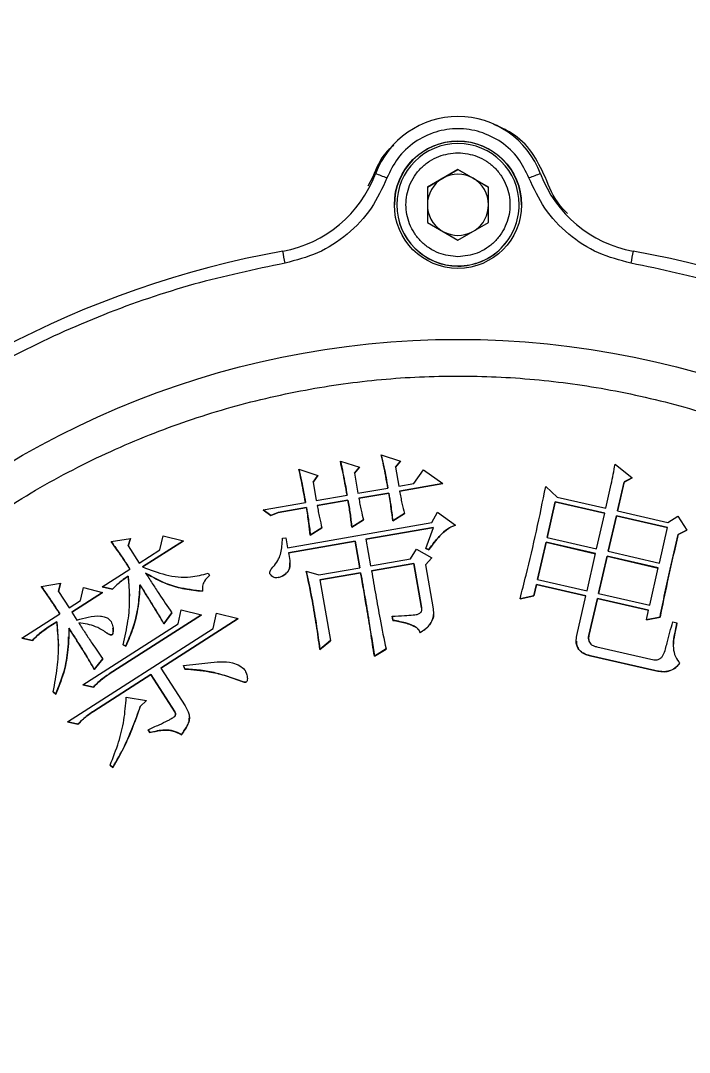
# Model space of a CAD drawing. Header units: millimetres. Extents: x 2642 to 4256, y 821 to 2003.
# Drawn here: x 3799.7 to 3854.3, y 1715.6 to 1799.9 of the extents above; entities that cross this region are included whole.
import ezdxf

# ---------------------------------------------------------------- set-up
doc = ezdxf.new("R2010")
doc.units = ezdxf.units.MM
doc.layers.add('5剖面线层', color=2, linetype='Continuous')

msp = doc.modelspace()

# ---------------------------------------------------------------- hatches: boundary and pattern name
at = {"layer": '5剖面线层'}
h = msp.add_hatch(dxfattribs=at)
h.set_pattern_fill('ANSI31', color=256, scale=0.5, angle=90)
h.set_pattern_definition([(135, (6315.0344, -2390.8635), (-1.122532, -1.122532), [])])
edge = h.paths.add_edge_path()
edge.add_ellipse((3736.457, 1847.564), major_axis=(-0.136, 701.893), ratio=0.0134611, start_angle=113.403806, end_angle=115.255842, ccw=False)
edge.add_arc((3731.06, 1250.811), 317.97, 90.58015, 91.86389)
edge.add_spline(control_points=[(3720.718, 1568.612), (3720.639, 1568.608), (3720.471, 1568.599), (3720.289, 1568.582), (3720.109, 1568.561), (3719.894, 1568.519), (3719.64, 1568.442), (3719.347, 1568.31), (3719.022, 1568.091), (3718.703, 1567.767), (3718.447, 1567.342), (3718.293, 1566.892), (3718.291, 1566.59), (3718.276, 1566.465)], knot_values=[0, 0, 0, 0, 0.143587, 0.304606, 0.433091, 0.511146, 0.56537, 0.622966, 0.690996, 0.767047, 0.850218, 0.937974, 1, 1, 1, 1], degree=3, periodic=0)
edge.add_line((3718.276, 1566.465), (3718.279, 1548.092))
edge.add_line((3718.279, 1548.092), (3727.97, 1548.092))
edge = h.paths.add_edge_path()
edge.add_spline(control_points=[(3774.214, 1566.425), (3774.214, 1566.564), (3774.228, 1566.702), (3774.282, 1566.971), (3774.322, 1567.102), (3774.428, 1567.357), (3774.493, 1567.479), (3774.645, 1567.706), (3774.733, 1567.813), (3774.929, 1568.008), (3775.035, 1568.095), (3775.262, 1568.247), (3775.385, 1568.313), (3775.639, 1568.418), (3775.77, 1568.458), (3776.039, 1568.511), (3776.178, 1568.525), (3776.315, 1568.525)], knot_values=[0, 0, 0, 0, 0.125, 0.125, 0.25, 0.25, 0.375, 0.375, 0.5, 0.5, 0.625, 0.625, 0.75, 0.75, 0.875, 0.875, 1, 1, 1, 1], degree=3, periodic=0)
edge.add_line((3776.315, 1568.525), (3798.37, 1568.529))
edge.add_line((3798.37, 1568.529), (3798.37, 1572.746))
edge.add_line((3798.37, 1572.746), (3795.712, 1572.728))
edge.add_line((3795.712, 1572.728), (3787.697, 1572.787))
edge.add_line((3787.697, 1572.787), (3787.418, 1586.376))
edge.add_line((3787.418, 1586.376), (3787.31, 1586.376))
edge.add_line((3787.31, 1586.376), (3786.785, 1586.9))
edge.add_line((3786.785, 1586.9), (3786.26, 1587.425))
edge.add_line((3786.26, 1587.425), (3778.118, 1587.424))
edge.add_line((3778.118, 1587.424), (3777.592, 1586.899))
edge.add_line((3777.592, 1586.899), (3777.067, 1586.374))
edge.add_line((3777.067, 1586.374), (3777.066, 1584.274))
edge.add_line((3777.066, 1584.274), (3767.265, 1584.272))
edge.add_line((3767.265, 1584.272), (3767.144, 1577.429))
edge.add_line((3767.144, 1577.429), (3767.023, 1570.586))
edge.add_arc((3765.262, 1570.52), 1.762, -54.66619, 2.16996, ccw=False)
edge.add_arc((3780.168, 945.497), 623.74, 91.275674, 91.732412)
edge.add_arc((3752.756, 1943.449), 374.595, 270.03216, 271.30865, ccw=False)
edge.add_line((3752.966, 1568.854), (3745.183, 1568.825))
edge.add_ellipse((3736.457, 1847.564), major_axis=(-0.136, 701.893), ratio=0.0134611, start_angle=244.74386, end_angle=246.601321, ccw=False)
edge.add_line((3745.06, 1548.092), (3759.994, 1548.092))
edge.add_line((3759.994, 1548.092), (3759.994, 1551.724))
edge.add_line((3759.994, 1551.724), (3772.101, 1551.724))
edge.add_spline(control_points=[(3772.101, 1551.724), (3772.248, 1551.726), (3772.387, 1551.74), (3772.656, 1551.793), (3772.787, 1551.833), (3773.041, 1551.938), (3773.164, 1552.004), (3773.392, 1552.156), (3773.498, 1552.243), (3773.694, 1552.439), (3773.781, 1552.545), (3773.933, 1552.772), (3773.999, 1552.895), (3774.104, 1553.149), (3774.144, 1553.28), (3774.198, 1553.549), (3774.212, 1553.687), (3774.212, 1553.826)], knot_values=[0, 0, 0, 0, 0.125, 0.125, 0.25, 0.25, 0.375, 0.375, 0.5, 0.5, 0.625, 0.625, 0.75, 0.75, 0.875, 0.875, 1, 1, 1, 1], degree=3, periodic=0)
edge.add_line((3774.212, 1553.826), (3774.214, 1566.555))
h.paths.add_polyline_path([(3899.919, 1584.835), (3893.713, 1584.835), (3893.712, 1586.374), (3893.187, 1586.899), (3892.662, 1587.424), (3884.519, 1587.425), (3883.994, 1586.9), (3883.359, 1586.266), (3883.083, 1572.787), (3872.409, 1572.709), (3872.409, 1569.059), (3878.43, 1569.088), (3899.919, 1569.088)])
edge = h.paths.add_edge_path()
edge.add_spline(control_points=[(3920.223, 1571.124), (3920.222, 1570.957), (3920.244, 1570.797), (3920.324, 1570.483), (3920.383, 1570.327), (3920.611, 1569.894), (3920.831, 1569.641), (3921.096, 1569.452)], knot_values=[0, 0, 0, 0, 0.25, 0.25, 0.5, 0.5, 1, 1, 1, 1], degree=3, periodic=0)
edge.add_spline(control_points=[(3921.096, 1569.452), (3921.232, 1569.354), (3921.354, 1569.243), (3921.471, 1569.108), (3921.479, 1569.098), (3921.487, 1569.088)], knot_values=[0, 0, 0, 0, 0.25, 0.25, 0.269528, 0.269528, 0.269528, 0.269528], degree=3, periodic=0)
edge.add_line((3921.487, 1569.088), (3913.551, 1569.088))
edge.add_line((3913.551, 1569.088), (3913.551, 1584.835))
edge.add_line((3913.551, 1584.835), (3919.979, 1584.835))
edge.add_line((3919.979, 1584.835), (3919.984, 1584.835))
edge.add_line((3919.984, 1584.835), (3920.223, 1571.124))
h.paths.add_polyline_path([(3926.002, 1566.988, 0.414214), (3923.902, 1569.088), (3913.716, 1569.088), (3913.735, 1552.291), (3913.735, 1548.092), (3917.228, 1548.092), (3921.973, 1548.092), (3924.002, 1548.092), (3926.002, 1548.092)])

# ---------------------------------------------------------------- linework, layer by layer
at = {"color": 7, "linetype": 'Continuous', "lineweight": 25}
for p, q in [((3835.435, 1787.763), (3832.935, 1786.32)), ((3834.185, 1787.035), (3835.435, 1787.757)), ((3837.935, 1786.32), (3835.435, 1787.763)), ((3835.435, 1787.757), (3835.435, 1787.763)), ((3835.435, 1787.757), (3836.685, 1787.035)), ((3828.465, 1787.145), (3828.067, 1786.38)), ((3832.935, 1786.313), (3834.185, 1787.035)), ((3836.685, 1787.035), (3837.935, 1786.313)), ((3832.935, 1786.32), (3832.935, 1783.433)), ((3837.935, 1783.433), (3837.935, 1786.32)), ((3830.435, 1784.875), (3830.435, 1784.864)), ((3840.435, 1784.863), (3840.435, 1784.875)), ((3832.935, 1783.433), (3835.435, 1781.99)), ((3835.435, 1781.99), (3837.935, 1783.433)), ((3825.82, 1763.929), (3827.381, 1763.43)), ((3829.169, 1764.445), (3830.725, 1763.944)), ((3830.725, 1763.944), (3830.322, 1763.454)), ((3830.323, 1763.452), (3830.725, 1763.942)), ((3830.725, 1763.944), (3830.725, 1763.942)), ((3822.429, 1763.269), (3823.988, 1762.768)), ((3827.381, 1763.43), (3826.975, 1762.94)), ((3826.975, 1762.94), (3827.261, 1761.306)), ((3826.976, 1762.938), (3827.381, 1763.428)), ((3827.381, 1763.43), (3827.381, 1763.428)), ((3830.322, 1763.454), (3830.597, 1761.889)), ((3831.822, 1762.103), (3832.608, 1763.222)), ((3832.608, 1763.222), (3834.206, 1762.097)), ((3848.281, 1763.674), (3849.66, 1762.58)), ((3823.988, 1762.768), (3823.595, 1762.21)), ((3823.595, 1762.21), (3823.857, 1760.713)), ((3823.596, 1762.209), (3823.988, 1762.766)), ((3823.988, 1762.768), (3823.988, 1762.766)), ((3830.597, 1761.889), (3831.822, 1762.103)), ((3834.206, 1762.097), (3830.666, 1761.481)), ((3830.666, 1761.479), (3834.206, 1762.095)), ((3834.206, 1762.097), (3834.206, 1762.095)), ((3849.01, 1762.231), (3848.471, 1759.87)), ((3848.471, 1759.87), (3849.01, 1762.229)), ((3849.66, 1762.58), (3849.01, 1762.231)), ((3849.01, 1762.229), (3849.66, 1762.578)), ((3849.01, 1762.231), (3849.01, 1762.229)), ((3849.66, 1762.58), (3849.66, 1762.578)), ((3827.261, 1761.306), (3829.711, 1761.735)), ((3829.78, 1761.327), (3827.33, 1760.898)), ((3827.33, 1760.896), (3829.78, 1761.325)), ((3829.78, 1761.327), (3829.78, 1761.325)), ((3842.609, 1761.851), (3843.549, 1760.998)), ((3819.501, 1759.953), (3822.974, 1760.559)), ((3823.857, 1760.713), (3826.377, 1761.152)), ((3826.446, 1760.744), (3823.927, 1760.305)), ((3823.927, 1760.302), (3826.446, 1760.742)), ((3826.446, 1760.744), (3826.446, 1760.742)), ((3843.39, 1760.61), (3842.725, 1757.71)), ((3842.725, 1757.71), (3843.39, 1760.608)), ((3847.436, 1759.683), (3843.39, 1760.61)), ((3843.39, 1760.61), (3843.39, 1760.608)), ((3843.39, 1760.608), (3847.435, 1759.681)), ((3843.549, 1760.998), (3847.528, 1760.086)), ((3820.141, 1759.503), (3819.501, 1759.953)), ((3819.501, 1759.953), (3819.501, 1759.951)), ((3819.501, 1759.951), (3820.141, 1759.501)), ((3820.729, 1759.745), (3820.141, 1759.503)), ((3820.141, 1759.501), (3820.729, 1759.743)), ((3823.043, 1760.151), (3820.729, 1759.745)), ((3820.729, 1759.743), (3823.043, 1760.148)), ((3820.729, 1759.745), (3820.729, 1759.743)), ((3823.043, 1760.151), (3823.043, 1760.148)), ((3831.054, 1759.652), (3830.106, 1759.067)), ((3830.106, 1759.064), (3831.054, 1759.65)), ((3831.054, 1759.652), (3831.054, 1759.65)), ((3833.286, 1758.92), (3833.769, 1759.778)), ((3833.769, 1759.778), (3835.22, 1758.697)), ((3846.77, 1756.783), (3847.436, 1759.683)), ((3848.471, 1759.87), (3852.585, 1758.93)), ((3820.141, 1759.503), (3820.141, 1759.501)), ((3821.512, 1756.865), (3833.286, 1758.92)), ((3827.71, 1759.141), (3826.757, 1758.553)), ((3826.757, 1758.551), (3827.71, 1759.139)), ((3827.71, 1759.141), (3827.71, 1759.139)), ((3830.106, 1759.067), (3830.106, 1759.064)), ((3848.378, 1759.467), (3847.713, 1756.567)), ((3847.713, 1756.567), (3848.378, 1759.465)), ((3852.56, 1758.512), (3848.378, 1759.467)), ((3848.378, 1759.467), (3848.378, 1759.465)), ((3848.378, 1759.465), (3852.559, 1758.51)), ((3852.585, 1758.93), (3853.412, 1759.449)), ((3853.412, 1759.449), (3854.142, 1758.288)), ((3824.317, 1758.476), (3823.367, 1757.89)), ((3823.367, 1757.888), (3824.317, 1758.474)), ((3823.367, 1757.89), (3823.367, 1757.888)), ((3824.317, 1758.476), (3824.317, 1758.474)), ((3826.757, 1758.553), (3826.757, 1758.551)), ((3833.428, 1758.525), (3827.913, 1757.561)), ((3827.913, 1757.559), (3833.427, 1758.522)), ((3832.814, 1756.806), (3833.428, 1758.525)), ((3851.894, 1755.612), (3852.56, 1758.512)), ((3854.142, 1758.288), (3853.425, 1757.954)), ((3853.425, 1757.952), (3854.142, 1758.286)), ((3853.425, 1757.954), (3853.425, 1757.952)), ((3854.142, 1758.288), (3854.142, 1758.286)), ((3807.101, 1757.365), (3808.666, 1757.624)), ((3808.666, 1757.624), (3808.483, 1757.01)), ((3808.484, 1757.01), (3808.666, 1757.622)), ((3808.666, 1757.624), (3808.666, 1757.622)), ((3812.991, 1757.426), (3809.66, 1755.294)), ((3809.66, 1755.292), (3812.991, 1757.424)), ((3811.072, 1756.692), (3811.326, 1757.84)), ((3811.326, 1757.84), (3812.991, 1757.426)), ((3812.991, 1757.426), (3812.991, 1757.424)), ((3821.099, 1757.633), (3821.371, 1757.682)), ((3821.371, 1757.682), (3821.512, 1756.865)), ((3827.029, 1757.407), (3821.584, 1756.457)), ((3821.584, 1756.455), (3827.029, 1757.405)), ((3827.41, 1755.229), (3827.029, 1757.407)), ((3827.029, 1757.407), (3827.029, 1757.405)), ((3827.029, 1757.405), (3827.409, 1755.229)), ((3827.913, 1757.561), (3828.293, 1755.383)), ((3842.633, 1757.305), (3841.939, 1754.271)), ((3841.939, 1754.271), (3842.633, 1757.302)), ((3846.678, 1756.377), (3842.633, 1757.305)), ((3842.633, 1757.305), (3842.633, 1757.302)), ((3842.633, 1757.302), (3846.677, 1756.375)), ((3842.725, 1757.71), (3846.77, 1756.783)), ((3808.483, 1757.01), (3809.38, 1755.608)), ((3809.38, 1755.608), (3811.072, 1756.692)), ((3831.56, 1755.954), (3832.056, 1756.742)), ((3832.056, 1756.742), (3833.299, 1756.049)), ((3833.045, 1756.704), (3832.814, 1756.806)), ((3832.814, 1756.806), (3832.814, 1756.804)), ((3832.814, 1756.804), (3833.045, 1756.701)), ((3833.045, 1756.704), (3833.045, 1756.701)), ((3845.984, 1753.344), (3846.678, 1756.377)), ((3847.713, 1756.567), (3851.894, 1755.612)), ((3821.702, 1755.635), (3821.702, 1755.637)), ((3828.293, 1755.383), (3831.56, 1755.954)), ((3831.838, 1755.581), (3828.365, 1754.975)), ((3828.365, 1754.973), (3831.838, 1755.579)), ((3832.467, 1751.975), (3831.838, 1755.581)), ((3831.838, 1755.581), (3831.838, 1755.579)), ((3831.838, 1755.579), (3832.467, 1751.973)), ((3833.299, 1756.049), (3832.767, 1755.463)), ((3832.767, 1755.463), (3833.397, 1751.857)), ((3832.768, 1755.461), (3833.299, 1756.047)), ((3833.299, 1756.049), (3833.299, 1756.047)), ((3847.621, 1756.162), (3846.927, 1753.128)), ((3846.927, 1753.128), (3847.621, 1756.159)), ((3851.802, 1755.206), (3847.621, 1756.162)), ((3847.621, 1756.162), (3847.621, 1756.159)), ((3847.621, 1756.159), (3851.802, 1755.204)), ((3806.341, 1753.666), (3808.619, 1755.122)), ((3808.491, 1754.547), (3808.491, 1754.545)), ((3808.491, 1754.545), (3808.578, 1752.912)), ((3815.017, 1754.771), (3815.13, 1754.596)), ((3823.038, 1754.96), (3824.073, 1754.646)), ((3823.038, 1754.96), (3823.038, 1754.957)), ((3824.073, 1754.646), (3827.41, 1755.229)), ((3827.481, 1754.821), (3824.145, 1754.238)), ((3824.145, 1754.236), (3827.481, 1754.819)), ((3827.481, 1754.821), (3827.481, 1754.819)), ((3851.109, 1752.173), (3851.802, 1755.206)), ((3801.376, 1753.705), (3802.938, 1753.961)), ((3802.938, 1753.961), (3802.791, 1753.291)), ((3802.792, 1753.291), (3802.938, 1753.959)), ((3802.938, 1753.961), (3802.938, 1753.959)), ((3807.201, 1753.476), (3806.341, 1753.666)), ((3806.341, 1753.666), (3806.341, 1753.664)), ((3809.441, 1753.838), (3809.441, 1753.836)), ((3824.145, 1754.238), (3825.011, 1749.27)), ((3841.847, 1753.868), (3841.628, 1752.923)), ((3841.628, 1752.921), (3841.847, 1753.866)), ((3845.892, 1752.941), (3841.847, 1753.868)), ((3841.847, 1753.868), (3841.847, 1753.866)), ((3841.847, 1753.866), (3845.891, 1752.939)), ((3841.939, 1754.271), (3845.984, 1753.344)), ((3802.791, 1753.291), (3803.652, 1751.945)), ((3806.387, 1753.204), (3803.875, 1751.596)), ((3803.876, 1751.594), (3806.387, 1753.202)), ((3804.587, 1752.544), (3804.818, 1753.599)), ((3804.818, 1753.599), (3806.387, 1753.204)), ((3806.341, 1753.664), (3807.201, 1753.474)), ((3806.387, 1753.204), (3806.387, 1753.202)), ((3807.201, 1753.474), (3807.201, 1753.476)), ((3841.628, 1752.923), (3840.508, 1752.681)), ((3840.508, 1752.679), (3841.628, 1752.921)), ((3841.628, 1752.923), (3841.628, 1752.921)), ((3845.15, 1749.704), (3845.892, 1752.941)), ((3846.927, 1753.128), (3851.109, 1752.173)), ((3803.652, 1751.945), (3804.587, 1752.544)), ((3840.508, 1752.681), (3840.508, 1752.679)), ((3846.835, 1752.725), (3846.139, 1749.689)), ((3846.139, 1749.687), (3846.835, 1752.723)), ((3851.016, 1751.769), (3846.835, 1752.725)), ((3846.835, 1752.725), (3846.835, 1752.723)), ((3846.835, 1752.723), (3851.016, 1751.767)), ((3799.796, 1749.479), (3802.892, 1751.46)), ((3803.875, 1751.596), (3804.286, 1750.954)), ((3814.473, 1751.375), (3806.937, 1746.554)), ((3806.937, 1746.552), (3814.473, 1751.373)), ((3812.051, 1751.555), (3811.401, 1750.643)), ((3811.401, 1750.641), (3812.051, 1751.553)), ((3812.051, 1751.555), (3812.051, 1751.553)), ((3812.554, 1750.643), (3812.808, 1751.794)), ((3812.808, 1751.794), (3814.473, 1751.375)), ((3814.473, 1751.375), (3814.473, 1751.373)), ((3815.436, 1750.26), (3815.706, 1751.506)), ((3815.706, 1751.506), (3817.47, 1751.069)), ((3830.122, 1750.932), (3830.063, 1751.274)), ((3830.063, 1751.274), (3830.063, 1751.272)), ((3830.063, 1751.272), (3830.122, 1750.93)), ((3832.467, 1751.973), (3832.467, 1751.975)), ((3833.443, 1751.414), (3833.443, 1751.417)), ((3850.831, 1750.96), (3851.016, 1751.769)), ((3851.951, 1751.197), (3850.831, 1750.96)), ((3850.831, 1750.958), (3851.951, 1751.195)), ((3851.951, 1751.197), (3851.951, 1751.195)), ((3802.648, 1750.81), (3801.946, 1750.363)), ((3801.946, 1750.361), (3802.648, 1750.808)), ((3801.946, 1750.363), (3801.946, 1750.361)), ((3802.648, 1750.81), (3802.648, 1750.808)), ((3802.648, 1750.808), (3802.778, 1748.827)), ((3804.782, 1745.673), (3812.554, 1750.643)), ((3817.47, 1751.069), (3811.16, 1747.032)), ((3811.16, 1747.03), (3817.47, 1751.067)), ((3811.401, 1750.643), (3811.401, 1750.641)), ((3817.47, 1751.069), (3817.47, 1751.067)), ((3830.122, 1750.932), (3830.122, 1750.93)), ((3850.831, 1750.96), (3850.831, 1750.958)), ((3852.999, 1750.817), (3853.335, 1750.739)), ((3800.657, 1749.292), (3799.796, 1749.479)), ((3799.796, 1749.479), (3799.796, 1749.477)), ((3799.796, 1749.477), (3800.657, 1749.29)), ((3803.516, 1742.637), (3815.436, 1750.26)), ((3803.633, 1749.586), (3803.633, 1749.589)), ((3806.5, 1750.065), (3806.5, 1750.063)), ((3807.189, 1749.762), (3807.189, 1749.765)), ((3807.251, 1750.277), (3807.251, 1750.279)), ((3832.333, 1749.918), (3832.333, 1749.916)), ((3846.139, 1749.689), (3846.139, 1749.687)), ((3800.657, 1749.292), (3800.657, 1749.29)), ((3808.285, 1748.819), (3808.059, 1748.92)), ((3808.059, 1748.92), (3808.059, 1748.917)), ((3808.059, 1748.917), (3808.285, 1748.817)), ((3808.285, 1748.819), (3808.285, 1748.817)), ((3825.011, 1749.27), (3824.153, 1748.561)), ((3824.153, 1748.559), (3825.011, 1749.268)), ((3825.011, 1749.27), (3825.011, 1749.268)), ((3845.094, 1749.226), (3845.094, 1749.224)), ((3846.778, 1748.764), (3851.432, 1747.698)), ((3806.403, 1747.777), (3805.712, 1746.926)), ((3805.712, 1746.924), (3806.403, 1747.774)), ((3806.403, 1747.777), (3806.403, 1747.774)), ((3824.153, 1748.561), (3824.153, 1748.559)), ((3829.552, 1748.59), (3828.599, 1748.002)), ((3828.599, 1747.999), (3829.552, 1748.588)), ((3828.599, 1748.002), (3828.599, 1747.999)), ((3829.552, 1748.59), (3829.552, 1748.588)), ((3851.517, 1746.828), (3846.257, 1748.032)), ((3846.257, 1748.032), (3846.257, 1748.03)), ((3846.257, 1748.03), (3851.517, 1746.826)), ((3805.712, 1746.926), (3805.712, 1746.924)), ((3811.16, 1747.032), (3813.14, 1743.934)), ((3813.099, 1746.957), (3813.009, 1747.229)), ((3813.009, 1747.229), (3813.009, 1747.227)), ((3813.009, 1747.227), (3813.099, 1746.955)), ((3813.099, 1746.957), (3813.099, 1746.955)), ((3810.34, 1746.508), (3805.666, 1743.518)), ((3805.666, 1743.516), (3810.34, 1746.506)), ((3806.937, 1746.552), (3806.937, 1746.554)), ((3812.282, 1743.469), (3810.34, 1746.508)), ((3810.34, 1746.508), (3810.34, 1746.506)), ((3810.34, 1746.506), (3812.282, 1743.467)), ((3818.205, 1746.305), (3818.205, 1746.307)), ((3851.517, 1746.828), (3851.517, 1746.826)), ((3805.645, 1745.483), (3804.782, 1745.673)), ((3804.782, 1745.673), (3804.782, 1745.671)), ((3804.782, 1745.671), (3805.645, 1745.481)), ((3805.645, 1745.483), (3805.645, 1745.481)), ((3817.565, 1746.023), (3817.565, 1746.025)), ((3818.141, 1745.899), (3818.141, 1745.897)), ((3802.555, 1744.908), (3802.347, 1745.103)), ((3802.347, 1745.103), (3802.347, 1745.101)), ((3802.347, 1745.101), (3802.555, 1744.905)), ((3802.555, 1744.908), (3802.555, 1744.905)), ((3808.321, 1744.643), (3809.973, 1744.381)), ((3809.973, 1744.381), (3809.464, 1743.89)), ((3809.464, 1743.888), (3809.973, 1744.379)), ((3809.464, 1743.89), (3809.464, 1743.888)), ((3809.973, 1744.381), (3809.973, 1744.379)), ((3805.666, 1743.518), (3805.666, 1743.516)), ((3812.282, 1743.469), (3812.282, 1743.467)), ((3813.485, 1743.004), (3813.485, 1743.006)), ((3804.374, 1742.447), (3803.516, 1742.637)), ((3803.516, 1742.637), (3803.516, 1742.635)), ((3803.516, 1742.635), (3804.374, 1742.445)), ((3804.374, 1742.447), (3804.374, 1742.445)), ((3810.25, 1741.759), (3810.101, 1741.992)), ((3810.101, 1741.992), (3810.101, 1741.99)), ((3810.101, 1741.99), (3810.25, 1741.756)), ((3810.25, 1741.759), (3810.25, 1741.756)), ((3812.824, 1741.592), (3812.824, 1741.594)), ((3807.214, 1738.913), (3807.006, 1739.108)), ((3807.006, 1739.108), (3807.006, 1739.106)), ((3807.006, 1739.106), (3807.214, 1738.911)), ((3807.214, 1738.911), (3807.214, 1738.913))]:
    msp.add_line(p, q, dxfattribs=at)
for centre, radius in [((3835.435, 1784.881), 5.2), ((3835.435, 1702.381), 71.5)]:
    msp.add_circle(centre, radius, dxfattribs=at)
for centre, radius, start, end in [((3835.435, 1784.878), 7.2, 20.5868, 159.4132), ((3835.435, 1784.863), 5.2, 0.00011, 179.99974), ((3835.435, 1784.875), 5, 359.99994, 179.99975), ((3819.333, 1790.926), 10, 280.30605, 339.41322), ((3785.593, 1670.531), 124.573, 69.2983, 69.75789), ((3885.276, 1670.53), 124.574, 110.24211, 110.7017), ((3851.536, 1790.926), 10, 200.58678, 259.69395), ((3835.435, 1784.87), 2.5, 119.9996, 179.99966), ((3835.435, 1784.87), 2.5, 59.99975, 119.99962), ((3835.435, 1784.87), 2.5, 359.99971, 59.99978), ((3835.435, 1784.875), 5, 179.99991, 269.99976), ((3835.435, 1784.864), 5, 179.99991, 269.99976), ((3835.435, 1784.87), 2.5, 179.99971, 236.17979), ((3835.435, 1784.875), 5, 269.99962, 359.99978), ((3835.435, 1784.864), 5, 269.99962, 359.99978), ((3835.435, 1784.87), 2.5, 303.81959, 359.99967), ((3835.435, 1784.87), 2.5, 243.81973, 296.17964), ((3835.435, 1702.379), 80, 100.30604, 169.69383), ((3183.15, 1664.318), 648.57, 10.284007, 10.372163), ((4487.738, 1664.315), 648.589, 169.627839, 169.715992), ((3835.435, 1702.379), 80, 10.30617, 79.69396)]:
    msp.add_arc(centre, radius, start, end, dxfattribs=at)
for points, knots in [([(3841.239, 1787.061), (3840.974, 1787.614), (3840.433, 1788.748), (3839.015, 1790.057), (3837.299, 1790.895), (3835.435, 1791.171), (3833.57, 1790.895), (3831.854, 1790.057), (3830.436, 1788.748), (3829.895, 1787.614), (3829.631, 1787.061)], [0, 0, 0, 0, 0.122089, 0.25, 0.377911, 0.5, 0.622089, 0.75, 0.877911, 1, 1, 1, 1]), ([(3842.56, 1787.145), (3842.233, 1787.835), (3841.58, 1789.215), (3840.062, 1790.707), (3838.866, 1791.222), (3838.372, 1791.435)], [0, 0, 0, 0, 0.369702, 0.739405, 1, 1, 1, 1]), ([(3830.181, 1789.738), (3829.965, 1789.548), (3829.175, 1788.851), (3828.764, 1787.863), (3828.465, 1787.145)], [0, 0, 0, 0, 0.272938, 1, 1, 1, 1]), ([(3835.435, 1780.626), (3834.9, 1780.683), (3834.078, 1780.77), (3833.088, 1781.3), (3832.408, 1781.849), (3831.856, 1782.53), (3831.343, 1783.519), (3831.082, 1784.876), (3831.343, 1786.233), (3831.856, 1787.223), (3832.408, 1787.904), (3833.088, 1788.452), (3834.078, 1788.982), (3834.9, 1789.07), (3835.435, 1789.126)], [0, 0, 0, 0, 0.119728, 0.18418, 0.25, 0.31582, 0.380272, 0.5, 0.619728, 0.68418, 0.75, 0.81582, 0.880272, 1, 1, 1, 1]), ([(3835.435, 1789.126), (3835.969, 1789.07), (3836.792, 1788.982), (3837.781, 1788.452), (3838.461, 1787.904), (3839.013, 1787.223), (3839.527, 1786.233), (3839.787, 1784.876), (3839.527, 1783.519), (3839.013, 1782.53), (3838.461, 1781.849), (3837.781, 1781.3), (3836.792, 1780.77), (3835.969, 1780.683), (3835.435, 1780.626)], [0, 0, 0, 0, 0.119728, 0.18418, 0.25, 0.31582, 0.380272, 0.5, 0.619728, 0.68418, 0.75, 0.81582, 0.880272, 1, 1, 1, 1]), ([(3829.631, 1787.061), (3829.24, 1786.214), (3828.444, 1784.491), (3826.454, 1782.399), (3824.041, 1780.815), (3822.204, 1780.34), (3821.301, 1780.106)], [0, 0, 0, 0, 0.245796, 0.5, 0.754204, 1, 1, 1, 1]), ([(3849.568, 1780.106), (3848.665, 1780.34), (3846.828, 1780.815), (3844.415, 1782.399), (3842.425, 1784.491), (3841.63, 1786.214), (3841.239, 1787.061)], [0, 0, 0, 0, 0.245796, 0.5, 0.754204, 1, 1, 1, 1]), ([(3844.382, 1784.156), (3844.163, 1784.381), (3843.34, 1785.226), (3842.89, 1786.332), (3842.56, 1787.145)], [0, 0, 0, 0, 0.265546, 1, 1, 1, 1]), ([(3821.301, 1780.106), (3818.805, 1779.58), (3813.768, 1778.517), (3806.391, 1775.979), (3799.149, 1772.709), (3792.17, 1768.647), (3785.567, 1763.835), (3779.473, 1758.343), (3773.98, 1752.249), (3769.169, 1745.646), (3765.106, 1738.667), (3761.837, 1731.425), (3759.298, 1724.048), (3758.236, 1719.01), (3757.709, 1716.514)], [0, 0, 0, 0, 0.079959, 0.161371, 0.244142, 0.328893, 0.414217, 0.5, 0.585778, 0.671102, 0.755858, 0.838624, 0.920039, 1, 1, 1, 1]), ([(3913.16, 1716.514), (3912.634, 1719.01), (3911.571, 1724.048), (3909.033, 1731.425), (3905.763, 1738.667), (3901.701, 1745.646), (3896.889, 1752.249), (3891.397, 1758.342), (3885.303, 1763.835), (3878.7, 1768.647), (3871.721, 1772.709), (3864.479, 1775.978), (3857.102, 1778.517), (3852.064, 1779.58), (3849.568, 1780.106)], [0, 0, 0, 0, 0.079959, 0.161371, 0.244142, 0.328893, 0.414217, 0.5, 0.585778, 0.671102, 0.755858, 0.838624, 0.920039, 1, 1, 1, 1]), ([(3766.935, 1702.387), (3766.99, 1704.476), (3767.099, 1708.654), (3768.009, 1714.993), (3769.495, 1721.346), (3771.669, 1727.711), (3774.5, 1733.935), (3778.014, 1739.957), (3782.168, 1745.649), (3786.911, 1750.91), (3792.173, 1755.654), (3797.865, 1759.808), (3803.887, 1763.322), (3810.11, 1766.153), (3816.476, 1768.325), (3822.828, 1769.82), (3829.167, 1770.697), (3835.434, 1770.982), (3841.702, 1770.697), (3848.04, 1769.82), (3854.393, 1768.325), (3860.759, 1766.153), (3866.982, 1763.322), (3873.005, 1759.808), (3878.696, 1755.654), (3883.958, 1750.91), (3888.701, 1745.649), (3892.855, 1739.957), (3896.369, 1733.935), (3899.2, 1727.711), (3901.374, 1721.346), (3902.86, 1714.993), (3903.77, 1708.655), (3903.88, 1704.476), (3903.935, 1702.387)], [0, 0, 0, 0, 0.0291236, 0.0582485, 0.08912, 0.1199941, 0.1519015, 0.1843128, 0.2170688, 0.25, 0.2829312, 0.3156872, 0.3480985, 0.3800059, 0.4108775, 0.4417515, 0.4708745, 0.5, 0.529123, 0.5582485, 0.58912, 0.6199941, 0.6519015, 0.6843128, 0.7170688, 0.75, 0.7829312, 0.8156872, 0.8480985, 0.8800059, 0.9108775, 0.9417515, 0.9708751, 1, 1, 1, 1]), ([(3826.377, 1761.152), (3826.319, 1761.48), (3826.207, 1762.109), (3826.022, 1763.035), (3825.887, 1763.631), (3825.82, 1763.929)], [0, 0, 0, 0, 0.353076, 0.676475, 1, 1, 1, 1]), ([(3825.82, 1763.927), (3825.893, 1763.601), (3826.034, 1762.978), (3826.217, 1762.052), (3826.324, 1761.451), (3826.377, 1761.15)], [0, 0, 0, 0, 0.353086, 0.676497, 1, 1, 1, 1]), ([(3829.711, 1761.735), (3829.652, 1762.063), (3829.542, 1762.681), (3829.362, 1763.585), (3829.233, 1764.158), (3829.169, 1764.445)], [0, 0, 0, 0, 0.361832, 0.680859, 1, 1, 1, 1]), ([(3829.169, 1764.443), (3829.242, 1764.118), (3829.379, 1763.505), (3829.556, 1762.601), (3829.659, 1762.023), (3829.711, 1761.733)], [0, 0, 0, 0, 0.361838, 0.680876, 1, 1, 1, 1]), ([(3822.974, 1760.559), (3822.915, 1760.887), (3822.805, 1761.505), (3822.626, 1762.409), (3822.495, 1762.982), (3822.429, 1763.269)], [0, 0, 0, 0, 0.361759, 0.680808, 1, 1, 1, 1]), ([(3822.429, 1763.267), (3822.503, 1762.941), (3822.642, 1762.33), (3822.819, 1761.425), (3822.922, 1760.846), (3822.974, 1760.557)], [0, 0, 0, 0, 0.361772, 0.680844, 1, 1, 1, 1]), ([(3847.528, 1760.086), (3847.602, 1760.411), (3847.75, 1761.061), (3848.003, 1762.257), (3848.174, 1763.129), (3848.281, 1763.674)], [0, 0, 0, 0, 0.2727442, 0.5454921, 1, 1, 1, 1]), ([(3830.106, 1759.067), (3830.066, 1759.398), (3830.001, 1759.941), (3829.886, 1760.694), (3829.816, 1761.116), (3829.78, 1761.327)], [0, 0, 0, 0, 0.437841, 0.718884, 1, 1, 1, 1]), ([(3829.78, 1761.325), (3829.835, 1760.996), (3829.926, 1760.456), (3830.029, 1759.702), (3830.081, 1759.277), (3830.106, 1759.064)], [0, 0, 0, 0, 0.43784, 0.718882, 1, 1, 1, 1]), ([(3830.666, 1761.481), (3830.696, 1761.317), (3830.754, 1760.989), (3830.877, 1760.377), (3830.985, 1759.934), (3831.054, 1759.652)], [0, 0, 0, 0, 0.267397, 0.53481, 1, 1, 1, 1]), ([(3840.508, 1752.681), (3840.673, 1753.327), (3841.144, 1755.169), (3841.865, 1758.222), (3842.361, 1760.641), (3842.609, 1761.851)], [0, 0, 0, 0, 0.212581, 0.606192, 1, 1, 1, 1]), ([(3826.757, 1758.553), (3826.714, 1758.919), (3826.649, 1759.469), (3826.537, 1760.198), (3826.477, 1760.562), (3826.446, 1760.744)], [0, 0, 0, 0, 0.499817, 0.749886, 1, 1, 1, 1]), ([(3826.446, 1760.742), (3826.507, 1760.378), (3826.597, 1759.832), (3826.692, 1759.1), (3826.735, 1758.734), (3826.757, 1758.551)], [0, 0, 0, 0, 0.499817, 0.749886, 1, 1, 1, 1]), ([(3827.33, 1760.898), (3827.36, 1760.734), (3827.421, 1760.406), (3827.538, 1759.818), (3827.644, 1759.399), (3827.71, 1759.141)], [0, 0, 0, 0, 0.278089, 0.556193, 1, 1, 1, 1]), ([(3823.367, 1757.89), (3823.329, 1758.222), (3823.268, 1758.765), (3823.152, 1759.518), (3823.08, 1759.94), (3823.043, 1760.151)], [0, 0, 0, 0, 0.437947, 0.718933, 1, 1, 1, 1]), ([(3823.043, 1760.148), (3823.099, 1759.82), (3823.19, 1759.28), (3823.3, 1758.527), (3823.344, 1758.101), (3823.367, 1757.888)], [0, 0, 0, 0, 0.437874, 0.718843, 1, 1, 1, 1]), ([(3823.927, 1760.305), (3823.957, 1760.141), (3824.018, 1759.813), (3824.141, 1759.202), (3824.249, 1758.758), (3824.317, 1758.476)], [0, 0, 0, 0, 0.267337, 0.534687, 1, 1, 1, 1]), ([(3835.22, 1758.697), (3835.003, 1758.606), (3834.528, 1758.407), (3833.796, 1757.703), (3833.337, 1757.093), (3833.045, 1756.704)], [0, 0, 0, 0, 0.234297, 0.511813, 1, 1, 1, 1]), ([(3833.045, 1756.701), (3833.242, 1756.971), (3833.63, 1757.501), (3834.278, 1758.187), (3834.838, 1758.578), (3835.167, 1758.678), (3835.22, 1758.695)], [0, 0, 0, 0, 0.333791, 0.656332, 0.944524, 1, 1, 1, 1]), ([(3853.425, 1757.954), (3853.277, 1757.304), (3852.98, 1756.005), (3852.471, 1753.756), (3852.145, 1752.15), (3851.951, 1751.197)], [0, 0, 0, 0, 0.289148, 0.578294, 1, 1, 1, 1]), ([(3851.951, 1751.195), (3852.082, 1751.848), (3852.344, 1753.156), (3852.845, 1755.407), (3853.209, 1757.004), (3853.425, 1757.952)], [0, 0, 0, 0, 0.289249, 0.578393, 1, 1, 1, 1]), ([(3808.619, 1755.122), (3808.437, 1755.402), (3808.1, 1755.919), (3807.588, 1756.663), (3807.263, 1757.131), (3807.101, 1757.365)], [0, 0, 0, 0, 0.369297, 0.684635, 1, 1, 1, 1]), ([(3807.101, 1757.363), (3807.291, 1757.089), (3807.643, 1756.581), (3808.153, 1755.836), (3808.464, 1755.359), (3808.619, 1755.12)], [0, 0, 0, 0, 0.3693, 0.684618, 1, 1, 1, 1]), ([(3820.431, 1755.414), (3820.558, 1755.585), (3820.9, 1756.045), (3821.046, 1756.845), (3821.084, 1757.417), (3821.099, 1757.633)], [0, 0, 0, 0, 0.268239, 0.722981, 1, 1, 1, 1]), ([(3821.584, 1756.457), (3821.626, 1756.245), (3821.711, 1755.819), (3821.715, 1755.293), (3821.572, 1754.934), (3821.311, 1754.694), (3821.039, 1754.499), (3820.801, 1754.433), (3820.747, 1754.418)], [0, 0, 0, 0, 0.257526, 0.517626, 0.611553, 0.706057, 0.933936, 1, 1, 1, 1]), ([(3820.051, 1754.788), (3820.055, 1754.84), (3820.067, 1755.001), (3820.237, 1755.203), (3820.37, 1755.348), (3820.431, 1755.414)], [0, 0, 0, 0, 0.206018, 0.636041, 1, 1, 1, 1]), ([(3820.747, 1754.416), (3820.872, 1754.464), (3821.119, 1754.559), (3821.404, 1754.762), (3821.604, 1754.986), (3821.699, 1755.28), (3821.694, 1755.499), (3821.691, 1755.635)], [0, 0, 0, 0, 0.236926, 0.466697, 0.61348, 0.760083, 1, 1, 1, 1]), ([(3808.491, 1754.547), (3808.352, 1754.454), (3808.075, 1754.269), (3807.634, 1753.922), (3807.359, 1753.639), (3807.201, 1753.476)], [0, 0, 0, 0, 0.297538, 0.595282, 1, 1, 1, 1]), ([(3807.201, 1753.474), (3807.317, 1753.595), (3807.547, 1753.836), (3807.977, 1754.198), (3808.303, 1754.418), (3808.491, 1754.545)], [0, 0, 0, 0, 0.297563, 0.595363, 1, 1, 1, 1]), ([(3808.059, 1748.92), (3808.211, 1749.57), (3808.502, 1750.812), (3808.65, 1752.709), (3808.544, 1753.931), (3808.491, 1754.547)], [0, 0, 0, 0, 0.352766, 0.673509, 1, 1, 1, 1]), ([(3809.66, 1755.294), (3810.284, 1755.054), (3811.536, 1754.571), (3813.406, 1754.354), (3814.539, 1754.647), (3815.017, 1754.771)], [0, 0, 0, 0, 0.365081, 0.731832, 1, 1, 1, 1]), ([(3814.55, 1753.317), (3813.884, 1753.391), (3812.74, 1753.518), (3811.175, 1754.055), (3810.331, 1754.544), (3809.904, 1754.791)], [0, 0, 0, 0, 0.407022, 0.699492, 1, 1, 1, 1]), ([(3809.904, 1754.791), (3810.083, 1754.51), (3810.441, 1753.948), (3811.146, 1752.862), (3811.693, 1752.071), (3812.051, 1751.555)], [0, 0, 0, 0, 0.257454, 0.514908, 1, 1, 1, 1]), ([(3809.904, 1754.789), (3810.488, 1754.459), (3811.494, 1753.891), (3813.093, 1753.466), (3814.061, 1753.365), (3814.55, 1753.315)], [0, 0, 0, 0, 0.407493, 0.700455, 1, 1, 1, 1]), ([(3815.13, 1754.596), (3814.972, 1754.452), (3814.706, 1754.209), (3814.535, 1753.731), (3814.545, 1753.451), (3814.55, 1753.317)], [0, 0, 0, 0, 0.431037, 0.72606, 1, 1, 1, 1]), ([(3820.747, 1754.418), (3820.666, 1754.41), (3820.516, 1754.396), (3820.306, 1754.477), (3820.166, 1754.595), (3820.074, 1754.701), (3820.056, 1754.767), (3820.051, 1754.788)], [0, 0, 0, 0, 0.281585, 0.522569, 0.762523, 0.925805, 1, 1, 1, 1]), ([(3824.153, 1748.561), (3824.06, 1749.222), (3823.874, 1750.542), (3823.516, 1752.678), (3823.209, 1754.145), (3823.038, 1754.96)], [0, 0, 0, 0, 0.307881, 0.615778, 1, 1, 1, 1]), ([(3823.038, 1754.957), (3823.176, 1754.305), (3823.453, 1753.001), (3823.825, 1750.867), (3824.036, 1749.383), (3824.153, 1748.559)], [0, 0, 0, 0, 0.307881, 0.61578, 1, 1, 1, 1]), ([(3828.599, 1748.002), (3828.501, 1748.661), (3828.307, 1749.98), (3827.924, 1752.252), (3827.646, 1753.865), (3827.481, 1754.821)], [0, 0, 0, 0, 0.289421, 0.578839, 1, 1, 1, 1]), ([(3827.481, 1754.819), (3827.595, 1754.162), (3827.822, 1752.848), (3828.211, 1750.577), (3828.454, 1748.959), (3828.599, 1747.999)], [0, 0, 0, 0, 0.289416, 0.578835, 1, 1, 1, 1]), ([(3828.365, 1754.975), (3828.481, 1754.318), (3828.712, 1753.005), (3829.09, 1750.873), (3829.387, 1749.405), (3829.552, 1748.59)], [0, 0, 0, 0, 0.3079389, 0.6158743, 1, 1, 1, 1]), ([(3802.892, 1751.46), (3802.71, 1751.739), (3802.374, 1752.258), (3801.867, 1753.005), (3801.54, 1753.471), (3801.376, 1753.705)], [0, 0, 0, 0, 0.369183, 0.684555, 1, 1, 1, 1]), ([(3801.376, 1753.702), (3801.568, 1753.43), (3801.923, 1752.924), (3802.427, 1752.174), (3802.737, 1751.697), (3802.892, 1751.458)], [0, 0, 0, 0, 0.369183, 0.684554, 1, 1, 1, 1]), ([(3809.441, 1753.838), (3809.401, 1753.171), (3809.328, 1751.978), (3808.919, 1750.287), (3808.498, 1749.312), (3808.285, 1748.819)], [0, 0, 0, 0, 0.386257, 0.690164, 1, 1, 1, 1]), ([(3808.285, 1748.817), (3808.545, 1749.435), (3809.008, 1750.538), (3809.356, 1752.242), (3809.413, 1753.302), (3809.441, 1753.836)], [0, 0, 0, 0, 0.386701, 0.69077, 1, 1, 1, 1]), ([(3811.401, 1750.643), (3811.231, 1750.929), (3810.89, 1751.502), (3810.242, 1752.571), (3809.753, 1753.346), (3809.441, 1753.838)], [0, 0, 0, 0, 0.266774, 0.533551, 1, 1, 1, 1]), ([(3809.441, 1753.836), (3809.619, 1753.554), (3809.976, 1752.991), (3810.635, 1751.929), (3811.103, 1751.142), (3811.401, 1750.641)], [0, 0, 0, 0, 0.266774, 0.533551, 1, 1, 1, 1]), ([(3804.286, 1750.954), (3804.596, 1751.036), (3805.224, 1751.202), (3806.019, 1751.334), (3806.578, 1751.216), (3806.89, 1751.076), (3807.015, 1750.919), (3807.076, 1750.843)], [0, 0, 0, 0, 0.325958, 0.662347, 0.799326, 0.902609, 1, 1, 1, 1]), ([(3830.063, 1751.274), (3830.396, 1751.286), (3830.969, 1751.306), (3831.624, 1751.355), (3832.028, 1751.4), (3832.235, 1751.453), (3832.377, 1751.554), (3832.455, 1751.669), (3832.486, 1751.816), (3832.474, 1751.92), (3832.467, 1751.975)], [0, 0, 0, 0, 0.358025, 0.615683, 0.704922, 0.795041, 0.841826, 0.888488, 0.9407, 1, 1, 1, 1]), ([(3833.397, 1751.857), (3833.423, 1751.689), (3833.475, 1751.36), (3833.334, 1750.872), (3832.975, 1750.348), (3832.586, 1750.087), (3832.333, 1749.918)], [0, 0, 0, 0, 0.211302, 0.416468, 0.621501, 1, 1, 1, 1]), ([(3832.333, 1749.916), (3832.614, 1750.107), (3833.032, 1750.392), (3833.38, 1750.96), (3833.417, 1751.27), (3833.434, 1751.416)], [0, 0, 0, 0, 0.5209646, 0.773813, 1, 1, 1, 1]), ([(3801.946, 1750.363), (3801.808, 1750.27), (3801.531, 1750.085), (3801.091, 1749.736), (3800.816, 1749.454), (3800.657, 1749.292)], [0, 0, 0, 0, 0.297582, 0.595326, 1, 1, 1, 1]), ([(3800.657, 1749.29), (3800.772, 1749.41), (3801.003, 1749.652), (3801.433, 1750.012), (3801.759, 1750.233), (3801.946, 1750.361)], [0, 0, 0, 0, 0.297614, 0.595386, 1, 1, 1, 1]), ([(3802.347, 1745.103), (3802.478, 1745.758), (3802.73, 1747.021), (3802.822, 1748.942), (3802.706, 1750.184), (3802.648, 1750.81)], [0, 0, 0, 0, 0.348691, 0.672019, 1, 1, 1, 1]), ([(3806.5, 1750.065), (3806.277, 1750.19), (3805.848, 1750.429), (3805.141, 1750.626), (3804.672, 1750.689), (3804.435, 1750.72)], [0, 0, 0, 0, 0.350612, 0.672174, 1, 1, 1, 1]), ([(3804.435, 1750.72), (3804.616, 1750.44), (3804.978, 1749.88), (3805.629, 1748.896), (3806.111, 1748.199), (3806.403, 1747.777)], [0, 0, 0, 0, 0.282431, 0.564866, 1, 1, 1, 1]), ([(3807.076, 1750.843), (3807.143, 1750.702), (3807.252, 1750.474), (3807.259, 1750.15), (3807.236, 1749.957), (3807.233, 1749.828), (3807.201, 1749.782), (3807.189, 1749.765)], [0, 0, 0, 0, 0.414992, 0.667292, 0.851809, 0.943552, 1, 1, 1, 1]), ([(3832.333, 1749.918), (3832.302, 1750.004), (3832.238, 1750.178), (3831.88, 1750.464), (3831.173, 1750.744), (3830.518, 1750.861), (3830.122, 1750.932)], [0, 0, 0, 0, 0.10724, 0.21472, 0.525104, 1, 1, 1, 1]), ([(3830.122, 1750.93), (3830.45, 1750.871), (3831.108, 1750.752), (3831.839, 1750.502), (3832.245, 1750.166), (3832.304, 1749.997), (3832.333, 1749.916)], [0, 0, 0, 0, 0.394561, 0.792656, 0.89916, 1, 1, 1, 1]), ([(3851.432, 1747.698), (3851.523, 1747.694), (3851.687, 1747.685), (3851.915, 1747.764), (3852.094, 1747.908), (3852.353, 1748.335), (3852.568, 1749.345), (3852.831, 1750.244), (3852.999, 1750.817)], [0, 0, 0, 0, 0.07162, 0.129699, 0.187858, 0.251244, 0.523134, 1, 1, 1, 1]), ([(3853.056, 1748.856), (3853.05, 1748.9), (3853.006, 1749.237), (3853.164, 1749.87), (3853.278, 1750.447), (3853.335, 1750.737)], [0, 0, 0, 0, 0.069702, 0.532959, 1, 1, 1, 1]), ([(3853.335, 1750.739), (3853.266, 1750.414), (3853.132, 1749.787), (3852.996, 1748.918), (3853.101, 1748.135), (3853.359, 1747.675), (3853.537, 1747.458), (3853.567, 1747.421)], [0, 0, 0, 0, 0.2884014, 0.5546776, 0.7569491, 0.9590558, 1, 1, 1, 1]), ([(3803.639, 1750.291), (3803.622, 1749.623), (3803.591, 1748.373), (3803.232, 1746.55), (3802.782, 1745.459), (3802.555, 1744.908)], [0, 0, 0, 0, 0.361932, 0.677077, 1, 1, 1, 1]), ([(3802.555, 1744.905), (3802.806, 1745.527), (3803.275, 1746.689), (3803.57, 1748.286), (3803.596, 1749.228), (3803.606, 1749.588)], [0, 0, 0, 0, 0.415089, 0.776689, 1, 1, 1, 1]), ([(3805.712, 1746.926), (3805.546, 1747.216), (3805.214, 1747.794), (3804.515, 1748.911), (3803.988, 1749.742), (3803.639, 1750.291)], [0, 0, 0, 0, 0.25307, 0.506097, 1, 1, 1, 1]), ([(3803.639, 1750.289), (3803.818, 1750.008), (3804.177, 1749.446), (3804.881, 1748.332), (3805.381, 1747.485), (3805.712, 1746.924)], [0, 0, 0, 0, 0.253024, 0.506045, 1, 1, 1, 1]), ([(3807.189, 1749.765), (3807.169, 1749.755), (3807.129, 1749.736), (3807.034, 1749.744), (3806.886, 1749.793), (3806.699, 1749.908), (3806.567, 1750.012), (3806.5, 1750.065)], [0, 0, 0, 0, 0.082107, 0.164925, 0.356677, 0.675002, 1, 1, 1, 1]), ([(3806.5, 1750.063), (3806.56, 1750.016), (3806.686, 1749.916), (3806.856, 1749.809), (3807.004, 1749.75), (3807.108, 1749.727), (3807.166, 1749.752), (3807.189, 1749.762)], [0, 0, 0, 0, 0.291839, 0.61532, 0.761132, 0.908025, 1, 1, 1, 1]), ([(3807.189, 1749.762), (3807.201, 1749.782), (3807.253, 1749.865), (3807.25, 1750.05), (3807.239, 1750.2), (3807.234, 1750.276)], [0, 0, 0, 0, 0.128729, 0.560423, 1, 1, 1, 1]), ([(3846.257, 1748.032), (3846.061, 1748.087), (3845.738, 1748.178), (3845.358, 1748.465), (3845.149, 1748.796), (3845.069, 1749.228), (3845.119, 1749.524), (3845.15, 1749.704)], [0, 0, 0, 0, 0.2631806, 0.4361155, 0.6100885, 0.7625762, 1, 1, 1, 1]), ([(3846.139, 1749.689), (3846.12, 1749.568), (3846.091, 1749.381), (3846.17, 1749.134), (3846.312, 1748.957), (3846.526, 1748.832), (3846.696, 1748.786), (3846.778, 1748.764)], [0, 0, 0, 0, 0.281112, 0.435046, 0.589209, 0.801324, 1, 1, 1, 1]), ([(3846.133, 1749.302), (3846.122, 1749.349), (3846.093, 1749.476), (3846.121, 1749.605), (3846.139, 1749.687)], [0, 0, 0, 0, 0.368062, 1, 1, 1, 1]), ([(3845.13, 1749.222), (3845.121, 1749.14), (3845.099, 1748.941), (3845.234, 1748.64), (3845.488, 1748.342), (3845.85, 1748.14), (3846.128, 1748.065), (3846.257, 1748.03)], [0, 0, 0, 0, 0.134689, 0.32911, 0.523195, 0.778594, 1, 1, 1, 1]), ([(3813.009, 1747.229), (3813.67, 1747.313), (3814.668, 1747.439), (3816, 1747.579), (3816.897, 1747.519), (3817.569, 1747.261), (3817.902, 1747.005), (3818.021, 1746.849), (3818.041, 1746.824)], [0, 0, 0, 0, 0.381103, 0.574669, 0.765651, 0.888057, 0.981539, 1, 1, 1, 1]), ([(3817.565, 1746.025), (3816.933, 1746.244), (3815.895, 1746.604), (3814.387, 1746.873), (3813.529, 1746.929), (3813.099, 1746.957)], [0, 0, 0, 0, 0.437716, 0.717507, 1, 1, 1, 1]), ([(3813.099, 1746.955), (3813.766, 1746.904), (3814.86, 1746.821), (3816.349, 1746.46), (3817.159, 1746.169), (3817.565, 1746.023)], [0, 0, 0, 0, 0.437036, 0.71725, 1, 1, 1, 1]), ([(3853.567, 1747.421), (3853.403, 1747.246), (3853.124, 1746.95), (3852.538, 1746.72), (3852.007, 1746.73), (3851.659, 1746.8), (3851.517, 1746.828)], [0, 0, 0, 0, 0.312528, 0.530177, 0.809183, 1, 1, 1, 1]), ([(3851.517, 1746.826), (3851.855, 1746.762), (3852.372, 1746.664), (3853.039, 1746.909), (3853.364, 1747.185), (3853.523, 1747.369), (3853.567, 1747.419)], [0, 0, 0, 0, 0.444162, 0.6791, 0.912032, 1, 1, 1, 1]), ([(3806.937, 1746.554), (3806.798, 1746.461), (3806.521, 1746.276), (3806.079, 1745.928), (3805.804, 1745.646), (3805.645, 1745.483)], [0, 0, 0, 0, 0.297214, 0.594601, 1, 1, 1, 1]), ([(3805.645, 1745.481), (3805.76, 1745.601), (3805.99, 1745.843), (3806.422, 1746.203), (3806.749, 1746.424), (3806.937, 1746.552)], [0, 0, 0, 0, 0.297248, 0.594686, 1, 1, 1, 1]), ([(3818.041, 1746.824), (3818.092, 1746.707), (3818.197, 1746.465), (3818.235, 1746.171), (3818.206, 1745.97), (3818.163, 1745.923), (3818.141, 1745.899)], [0, 0, 0, 0, 0.391814, 0.807915, 0.901195, 1, 1, 1, 1]), ([(3818.141, 1745.899), (3818.107, 1745.889), (3818.017, 1745.862), (3817.871, 1745.913), (3817.714, 1745.961), (3817.615, 1746.004), (3817.565, 1746.025)], [0, 0, 0, 0, 0.1702702, 0.4642597, 0.7315085, 1, 1, 1, 1]), ([(3817.565, 1746.023), (3817.64, 1745.992), (3817.768, 1745.939), (3817.935, 1745.889), (3818.057, 1745.868), (3818.117, 1745.889), (3818.141, 1745.897)], [0, 0, 0, 0, 0.40123, 0.68767, 0.874317, 1, 1, 1, 1]), ([(3807.006, 1739.108), (3807.252, 1739.729), (3807.723, 1740.922), (3808.179, 1742.782), (3808.274, 1744.019), (3808.321, 1744.643)], [0, 0, 0, 0, 0.35008, 0.672322, 1, 1, 1, 1]), ([(3809.464, 1743.89), (3809.242, 1743.262), (3808.828, 1742.089), (3808.093, 1740.415), (3807.508, 1739.415), (3807.214, 1738.913)], [0, 0, 0, 0, 0.365437, 0.681548, 1, 1, 1, 1]), ([(3807.214, 1738.911), (3807.549, 1739.489), (3808.174, 1740.567), (3808.887, 1742.25), (3809.272, 1743.342), (3809.464, 1743.888)], [0, 0, 0, 0, 0.365816, 0.682252, 1, 1, 1, 1]), ([(3813.14, 1743.934), (3813.254, 1743.732), (3813.435, 1743.412), (3813.514, 1742.906), (3813.346, 1742.285), (3813.044, 1741.885), (3812.824, 1741.594)], [0, 0, 0, 0, 0.268227, 0.423788, 0.580622, 1, 1, 1, 1]), ([(3805.666, 1743.518), (3805.527, 1743.425), (3805.25, 1743.24), (3804.808, 1742.893), (3804.532, 1742.61), (3804.374, 1742.447)], [0, 0, 0, 0, 0.297206, 0.594593, 1, 1, 1, 1]), ([(3804.374, 1742.445), (3804.489, 1742.566), (3804.719, 1742.807), (3805.151, 1743.167), (3805.477, 1743.388), (3805.666, 1743.516)], [0, 0, 0, 0, 0.297239, 0.594682, 1, 1, 1, 1]), ([(3810.101, 1741.992), (3810.405, 1742.129), (3810.952, 1742.376), (3811.578, 1742.669), (3811.947, 1742.866), (3812.121, 1742.966), (3812.236, 1743.039), (3812.312, 1743.111), (3812.344, 1743.203), (3812.349, 1743.314), (3812.317, 1743.408), (3812.289, 1743.457), (3812.282, 1743.469)], [0, 0, 0, 0, 0.35041, 0.630866, 0.725925, 0.790521, 0.841305, 0.86957, 0.898179, 0.941209, 0.984756, 1, 1, 1, 1]), ([(3812.282, 1743.467), (3812.304, 1743.427), (3812.347, 1743.347), (3812.347, 1743.226), (3812.322, 1743.131), (3812.286, 1743.079), (3812.257, 1743.061), (3812.25, 1743.057)], [0, 0, 0, 0, 0.2978425, 0.5995004, 0.7723333, 0.947577, 1, 1, 1, 1]), ([(3812.824, 1741.592), (3812.97, 1741.793), (3813.217, 1742.131), (3813.469, 1742.613), (3813.475, 1742.896), (3813.478, 1743.004)], [0, 0, 0, 0, 0.471494, 0.796305, 1, 1, 1, 1]), ([(3810.25, 1741.756), (3810.544, 1741.829), (3811.132, 1741.975), (3812.049, 1741.994), (3812.574, 1741.722), (3812.824, 1741.592)], [0, 0, 0, 0, 0.341787, 0.686073, 1, 1, 1, 1]), ([(3812.824, 1741.594), (3812.617, 1741.708), (3812.197, 1741.939), (3811.29, 1742.008), (3810.653, 1741.855), (3810.25, 1741.759)], [0, 0, 0, 0, 0.263652, 0.534652, 1, 1, 1, 1])]:
    msp.add_open_spline(points, degree=3, knots=knots, dxfattribs=at)

doc.saveas('drawing.dxf')
